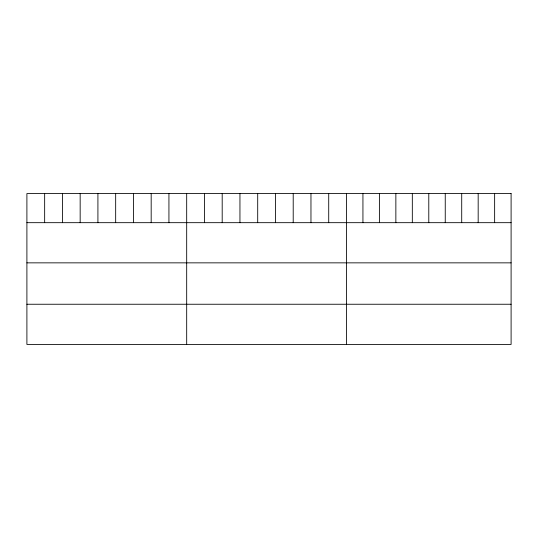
<?xml version="1.0" encoding="UTF-8"?>
<svg xmlns="http://www.w3.org/2000/svg" width="538" height="538" viewBox="0 0 538 538"><rect width="100%" height="100%" fill="white"/><g stroke="black" fill="none" stroke-linecap="round" stroke-linejoin="round"><path stroke-width="0.81" d="M26.9 222.678L511.1 222.678M26.9 262.853L511.1 262.853M26.9 304.246L511.1 304.246M494.637 193.579L494.637 222.678M478.174 193.579L478.174 222.678M461.712 193.579L461.712 222.678M445.249 193.579L445.249 222.678M428.786 193.579L428.786 222.678M412.323 193.579L412.323 222.678M395.86 193.579L395.86 222.678M379.398 193.579L379.398 222.678M362.935 193.579L362.935 222.678M346.472 193.579L346.472 344.421M328.718 193.579L328.718 222.678M310.964 193.579L310.964 222.678M293.21 193.579L293.21 222.678M275.456 193.579L275.456 222.678M257.702 193.579L257.702 222.678M239.948 193.579L239.948 222.678M222.194 193.579L222.194 222.678M204.44 193.579L204.44 222.678M186.686 193.579L186.686 344.421M168.932 193.579L168.932 222.678M151.178 193.579L151.178 222.678M133.424 193.579L133.424 222.678M115.67 193.579L115.67 222.678M97.916 193.579L97.916 222.678M80.162 193.579L80.162 222.678M62.408 193.579L62.408 222.678M44.654 193.579L44.654 222.678M511.1 193.579L26.9 193.579L26.9 344.421L511.1 344.421L511.1 193.579"/></g></svg>
